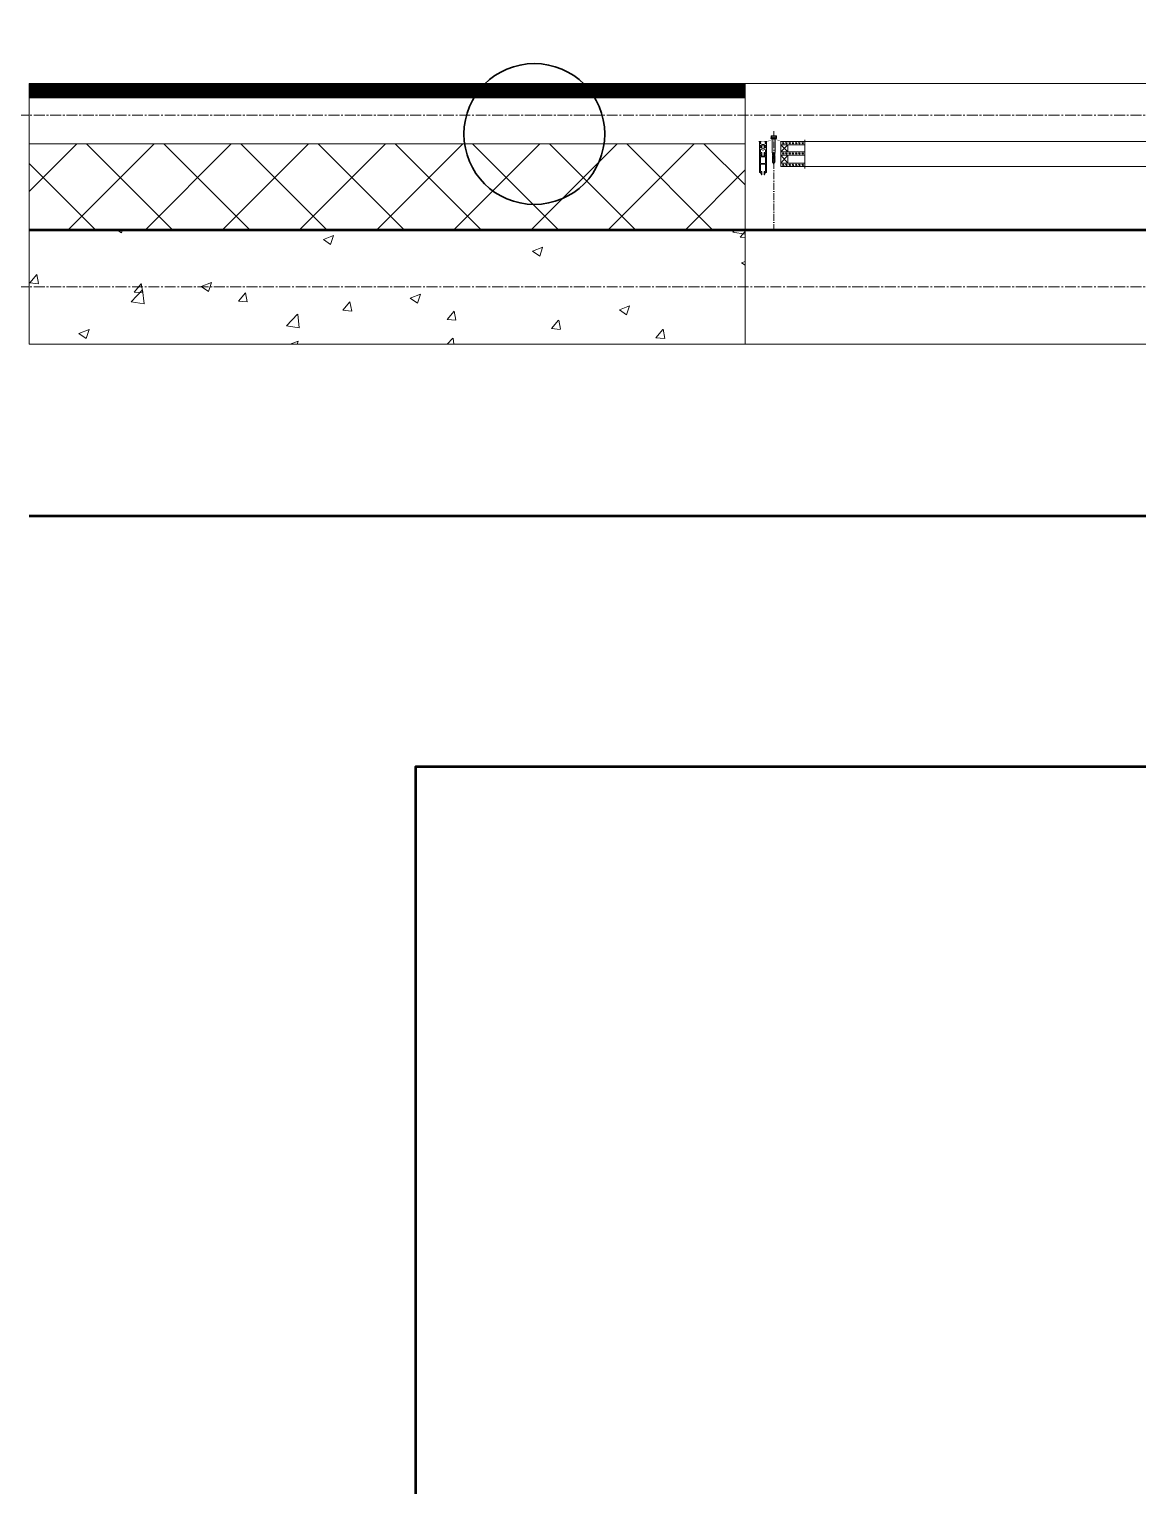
# Model space of a CAD drawing. Header units: millimetres. Extents: x -7155 to 483283, y -227682 to 148426.
# Drawn here: x 28600 to 30536, y 98408 to 100950 of the extents above; entities that cross this region are included whole.
import ezdxf

# ---------------------------------------------------------------- set-up
doc = ezdxf.new("R2010")
doc.units = ezdxf.units.MM
doc.linetypes.add('ACAD_ISO10W100', pattern=[18, 12, -3, 0, -3])
doc.linetypes.add('CENTER2', pattern=[28.575, 19.05, -3.175, 3.175, -3.175])
for name, color, linetype, lineweight in [('A-Wall-Open', 8, 'Continuous', 0), ('Al', 59, 'Continuous', 13), ('Cen', 1, 'CENTER2', 13), ('АР_Стены ПЕНОблок', 52, 'Continuous', 20), ('АР_Стены_Стекло', 4, 'Continuous', 13), ('АР_Тонкая', 254, 'Continuous', 5), ('АР_Утеплитель', 31, 'Continuous', 0), ('АР_Штриховка', 8, 'Continuous', 0), ('Витражные конструкции', 252, 'Continuous', 15), ('Оси', 1, 'ACAD_ISO10W100', 13)]:
    doc.layers.add(name, color=color, linetype=linetype, lineweight=lineweight)
for name, color, linetype, lineweight, true_color in [('АР_Оси_РД_100', 7, 'Continuous', 0, 0x525252), ('РД_Оси_100', 7, 'Continuous', 0, 0x525252), ('СКУД', 7, 'Continuous', 0, 0xff1a1a)]:
    doc.layers.add(name, color=color, linetype=linetype, lineweight=lineweight, true_color=true_color)
doc.layers.add('КР_Балки-0.5', color=60, linetype='Continuous', lineweight=50, plot=False)
doc.layers.add('РД_Витраж_проем', color=80, linetype='Continuous', lineweight=0, plot=False)

# ---------------------------------------------------------------- blocks, each defined once
blk = doc.blocks.new('СОШ_2200_АР_ОСИ_М100_28.05.24')
at = {"layer": 'АР_Оси_РД_100', "linetype": 'CENTER2'}
for points in [[(119910, 100950), (119410, 100800), (-5454.958, 100800), (-5954.958, 100950)], [(119910, 100350), (119410, 100500), (-5454.958, 100500), (-5954.958, 100350)]]:
    blk.add_lwpolyline(points, dxfattribs=at)
blk = doc.blocks.new('стойка 500.100.03')
at = {"layer": 'Оси'}
blk.add_line((0, 0), (0, -118), dxfattribs=at)
blk = doc.blocks.new('ТПУ-032-07')
at = {"color": 191}
blk.add_lwpolyline([(-10.5, -5.2, 0.414214), (-10.2, -5.5), (-9.8, -5.5, -0.414214), (-9.5, -5.8), (-9.5, -5.9, -0.198912), (-9.6, -6.1), (-10.4, -6.9, -0.198912), (-10.6, -7), (-12, -7), (-12, 0), (-9.8, 0, 0.324532), (-9.5, 0.3), (-9.5, 1.4, 0.231307), (-9.6, 1.6), (-10, 1.9, -0.316767), (-10, 2.2), (-8.6, 4.3, -0.780158), (-8, 4.3), (-8, -0.7, 0.493145), (-7.7, -0.9), (-6.1, -0.5, -0.131652), (-5.9, -0.5), (-4.3, -0.9, 0.493145), (-4, -0.7), (-4, 4.3, -0.780158), (-3.4, 4.3), (-2, 2.2, -0.316767), (-2, 1.9), (-2.4, 1.6, 0.231307), (-2.5, 1.4), (-2.5, 0.3, 0.324532), (-2.2, 0), (0, 0), (0, -7), (-1.4, -7, -0.198912), (-1.6, -6.9), (-2.4, -6.1, -0.198912), (-2.5, -5.9), (-2.5, -5.8, -0.414214), (-2.2, -5.5), (-1.8, -5.5, 0.414214), (-1.5, -5.2), (-1.5, -2.9, 0.339454), (-1.7, -2.6), (-5.9, -1.5, 0.131652), (-6.1, -1.5), (-10.3, -2.6, 0.339454), (-10.5, -2.9)], format="xyb", close=True, dxfattribs=at)
blk = doc.blocks.new('ТПУ-032-33')
at = {"color": 191}
for points in [[(-1.4, -33), (0, -33), (0, 0), (-2.2, 0, -0.414214), (-2.5, 0.2), (-2.5, 1.4, -0.231307), (-2.4, 1.6), (-2, 1.9, 0.316767), (-2, 2.1), (-3.4, 4.3, 0.780158), (-4, 4.3), (-4, -1.2, 0.414214), (-3.8, -1.5), (-1.8, -1.5, -0.414214), (-1.5, -1.8), (-1.5, -14.3, -0.493145), (-1.8, -14.6), (-5.9, -14.6, 0.131652), (-6.1, -14.6), (-10.2, -14.6, -0.493145), (-10.5, -14.3), (-10.5, -1.8, -0.414214), (-10.2, -1.5), (-8.2, -1.5, 0.414214), (-8, -1.2), (-8, 4.3, 0.780158), (-8.6, 4.3), (-10, 2.1, 0.316767), (-10, 1.9), (-9.6, 1.6, -0.231307), (-9.5, 1.4), (-9.5, 0.2, -0.414214), (-9.8, 0), (-12, 0), (-12, -33), (-10.6, -33, 0.198912), (-10.4, -32.9), (-9.6, -32.1, 0.198912), (-9.5, -31.9), (-9.5, -31.8, 0.414214), (-9.8, -31.5), (-10.2, -31.5, -0.414214), (-10.5, -31.2), (-10.5, -28.9, -0.339454), (-10.3, -28.6), (-6.1, -28.6, -0.131652), (-5.9, -28.6), (-1.7, -28.6, -0.339454), (-1.5, -28.9), (-1.5, -31.2, -0.414214), (-1.8, -31.5), (-2.2, -31.5, 0.414214), (-2.5, -31.8), (-2.5, -31.9, 0.198912), (-2.4, -32.1), (-1.6, -32.9, 0.198912)], [(-1.5, -15.9, 0.339454), (-1.7, -15.6), (-5.9, -15.6, 0.131652), (-6.1, -15.6), (-10.3, -15.6, 0.339454), (-10.5, -15.9), (-10.5, -26.8, 0.493145), (-10.2, -27.1), (-6.1, -27.1, -0.131652), (-5.9, -27.1), (-1.8, -27.1, 0.493145), (-1.5, -26.8)]]:
    blk.add_lwpolyline(points, format="xyb", close=True, dxfattribs=at)
blk = doc.blocks.new('ТПУ-032-14')
at = {"color": 191}
for p, q in [((-12, 0), (-12, -14)), ((-9.8, 0), (-12, 0)), ((-8.5, 4.4), (-10, 2.1)), ((-10, 1.9), (-9.6, 1.6)), ((-9.5, 1.4), (-9.5, 0.2)), ((-8, -1.2), (-8, 4.2)), ((-4, 4.2), (-4, -1.2)), ((-2, 2.1), (-3.5, 4.4)), ((-2.5, 0.2), (-2.5, 1.4)), ((-2.4, 1.6), (-2, 1.9)), ((0, 0), (-2.3, 0)), ((0, -14), (0, 0)), ((-12, -14), (-10.6, -14)), ((-10.5, -5.8), (-10.5, -1.8)), ((-10.5, -12.2), (-10.5, -9.9)), ((-10.4, -13.9), (-9.6, -13.1)), ((-10.3, -9.6), (-6.1, -8.5)), ((-10.2, -1.5), (-8.2, -1.5)), ((-9.8, -12.5), (-10.2, -12.5)), ((-9.5, -12.9), (-9.5, -12.8)), ((-6.1, -5.9), (-9.2, -6.8)), ((-2.8, -6.8), (-5.9, -5.9)), ((-5.9, -8.5), (-1.7, -9.6)), ((-3.8, -1.5), (-1.8, -1.5)), ((-2.5, -12.8), (-2.5, -12.9)), ((-2.4, -13.1), (-1.6, -13.9)), ((-1.8, -12.5), (-2.3, -12.5)), ((-1.5, -1.8), (-1.5, -5.8)), ((-1.5, -9.9), (-1.5, -12.2)), ((-1.4, -14), (0, -14))]:
    blk.add_line(p, q, dxfattribs=at)
for centre, start, end in [((-9.8, 2), 146.3099, 216.6158), ((-8.2, 4.2), 0, 146.3099), ((-3.8, 4.2), 33.6901, 180), ((-2.3, 2), 323.3842, 33.6901), ((-10.6, -13.8), 270, 315), ((-9.8, -12.8), 0, 90), ((-9.8, -12.9), 315, 0), ((-8.2, -1.2), 270, 0), ((-6, -6.2), 75, 105), ((-3.8, -1.2), 180, 270), ((-2.3, -12.8), 90, 180), ((-2.3, -12.9), 180, 225), ((-1.4, -13.8), 225, 270)]:
    blk.add_arc(centre, 0.25, start, end, dxfattribs=at)
at = {"color": 191, "extrusion": (0, 0, -1)}
for centre, radius, start, end in [((9.7, 0.2), 0.25, 180, 270), ((9.7, 1.4), 0.25, 127.9045, 180), ((2.3, 1.4), 0.25, 0, 52.0955), ((2.3, 0.2), 0.25, 270, 0), ((10.2, -1.8), 0.25, 0, 90), ((9.5, -5.8), 1, 255, 0), ((10.2, -9.9), 0.25, 0, 75), ((10.2, -12.2), 0.25, 270, 0), ((6, -8.8), 0.25, 75, 105), ((2.5, -5.8), 1, 180, 285), ((1.7, -1.8), 0.25, 90, 180), ((1.7, -12.2), 0.25, 180, 270), ((1.7, -9.9), 0.25, 105, 180)]:
    blk.add_arc(centre, radius, start, end, dxfattribs=at)
blk = doc.blocks.new('проставка крайняя')
at = {"layer": 'Al', "ltscale": 4, "xscale": -1}
for name, p in [('ТПУ-032-33', (-0.2, 0)), ('ТПУ-032-14', (-0.2, -33)), ('ТПУ-032-07', (-0.2, -47))]:
    blk.add_blockref(name, p, dxfattribs=at)
blk = doc.blocks.new('VS_5i5x45')
for p, q in [((-5.1, 3.9), (-4.7, 4.5)), ((-5.1, -3.9), (-5.1, 3.9)), ((-5.1, 0), (-5.1, 3.9)), ((-5.1, 0), (-5.1, -3.9)), ((-1.4, 4.5), (-4.7, 4.5)), ((-1.4, 2.7), (-4.7, 2.7)), ((-1.4, 2.7), (-3.2, 2.7)), ((-1.1, 5), (-1.4, 4.5)), ((-1.1, 5), (-0.5, 5)), ((-1.1, 0), (-1.1, 5)), ((-1.1, 0), (-1.1, -5)), ((-0.5, 5), (-0.5, 0)), ((-0.5, 2.7), (23.8, 2.7)), ((-0.5, -5), (-0.5, 0)), ((23.8, 2.7), (24.7, -2.8)), ((24.1, 1.8), (23.8, 2.7)), ((24.1, 1.8), (25, -1.8)), ((24.1, 1.8), (25.4, 1.8)), ((25.4, 1.8), (25.6, 2.7)), ((25.4, 1.8), (26.3, -1.8)), ((25.6, 2.7), (26.5, -2.8)), ((25.9, 1.8), (25.6, 2.7)), ((25.9, 1.8), (26.8, -1.8)), ((25.9, 1.8), (27.2, 1.8)), ((27.2, 1.8), (27.4, 2.7)), ((27.2, 1.8), (28.1, -1.8)), ((27.4, 2.7), (28.3, -2.8)), ((27.7, 1.8), (27.4, 2.7)), ((27.7, 1.8), (28.6, -1.8)), ((27.7, 1.8), (29, 1.8)), ((29, 1.8), (29.2, 2.7)), ((29, 1.8), (29.9, -1.8)), ((29.2, 2.7), (30.1, -2.8)), ((29.5, 1.8), (29.2, 2.7)), ((29.5, 1.8), (30.4, -1.8)), ((29.5, 1.8), (30.8, 1.8)), ((30.8, 1.8), (31, 2.7)), ((30.8, 1.8), (31.7, -1.8)), ((31, 2.7), (31.9, -2.8)), ((31.3, 1.8), (31, 2.7)), ((31.3, 1.8), (32.2, -1.8)), ((31.3, 1.8), (32.6, 1.8)), ((32.6, 1.8), (32.8, 2.7)), ((32.6, 1.8), (33.5, -1.8)), ((32.8, 2.7), (33.7, -2.8)), ((33.1, 1.8), (32.8, 2.7)), ((33.1, 1.8), (34, -1.8)), ((33.1, 1.8), (34.4, 1.8)), ((34.4, 1.8), (34.6, 2.7)), ((34.4, 1.8), (35.3, -1.8)), ((34.6, 2.7), (35.5, -2.8)), ((34.9, 1.8), (34.6, 2.7)), ((34.9, 1.8), (35.8, -1.8)), ((34.9, 1.8), (36.2, 1.8)), ((36.2, 1.8), (36.4, 2.7)), ((36.2, 1.8), (37.1, -1.8)), ((36.4, 2.7), (37.3, -2.8)), ((36.7, 1.8), (36.4, 2.7)), ((36.7, 1.8), (37.6, -1.8)), ((36.7, 1.8), (38, 1.8)), ((38, 1.8), (38.2, 2.7)), ((38, 1.8), (38.9, -1.8)), ((38.2, 2.7), (39.1, -2.8)), ((38.5, 1.8), (38.2, 2.7)), ((38.5, 1.8), (39.4, -1.8)), ((38.5, 1.8), (39.8, 1.8)), ((39.8, 1.8), (40, 2.7)), ((39.8, 1.8), (40.6, -1.7)), ((40, 2.7), (40.9, -2.6)), ((40.3, 1.8), (40, 2.7)), ((40.3, 1.8), (41.7, 1.2)), ((40.3, 1.8), (41.1, -1.5)), ((41.7, 1.2), (41.9, 2.1)), ((41.7, 1.2), (42.3, -1)), ((42.3, 0.9), (41.9, 2.1)), ((41.9, 2.1), (42.6, -1.9)), ((42.3, 0.9), (44.5, 0)), ((42.3, 0.9), (42.7, -0.8)), ((42.7, -0.8), (44.5, 0)), ((-5.1, -3.9), (-4.7, -4.5)), ((-1.4, -2.8), (-4.7, -2.8)), ((-1.4, -4.5), (-4.7, -4.5)), ((-1.1, -5), (-1.4, -4.5)), ((-1.1, -5), (-0.5, -5)), ((-0.5, -2.8), (24.7, -2.8)), ((25, -1.8), (24.7, -2.8)), ((25, -1.8), (26.3, -1.8)), ((26.3, -1.8), (26.5, -2.8)), ((26.8, -1.8), (26.5, -2.8)), ((26.8, -1.8), (28.1, -1.8)), ((28.1, -1.8), (28.3, -2.8)), ((28.6, -1.8), (28.3, -2.8)), ((28.6, -1.8), (29.9, -1.8)), ((29.9, -1.8), (30.1, -2.8)), ((30.4, -1.8), (30.1, -2.8)), ((30.4, -1.8), (31.7, -1.8)), ((31.7, -1.8), (31.9, -2.8)), ((32.2, -1.8), (31.9, -2.8)), ((32.2, -1.8), (33.5, -1.8)), ((33.5, -1.8), (33.7, -2.8)), ((34, -1.8), (33.7, -2.8)), ((34, -1.8), (35.3, -1.8)), ((35.3, -1.8), (35.5, -2.8)), ((35.8, -1.8), (35.5, -2.8)), ((35.8, -1.8), (37.1, -1.8)), ((37.1, -1.8), (37.3, -2.8)), ((37.6, -1.8), (37.3, -2.8)), ((37.6, -1.8), (38.9, -1.8)), ((38.9, -1.8), (39.1, -2.8)), ((39.4, -1.8), (39.1, -2.8)), ((39.4, -1.8), (40.3, -1.8)), ((40.3, -1.8), (40.6, -1.7)), ((40.6, -1.7), (40.9, -2.6)), ((41.1, -1.5), (40.9, -2.6)), ((41.1, -1.5), (42.3, -1)), ((42.3, -1), (42.6, -1.9)), ((42.7, -0.8), (42.6, -1.9))]:
    blk.add_line(p, q)
for centre, radius, start, end in [((-3.5, 3.6), 1.48, 144.0604, 216.6704), ((5.5, 0.4), 10.5, 166.9324, 182.0307), ((6.1, 0), 7.97, 159.8247, 200.1753), ((-0.8, 3.6), 1.07, 125.3093, 234.6907), ((5.5, -0.4), 10.5, 177.9693, 193.0676), ((-3.5, -3.6), 1.48, 143.3296, 215.9396), ((-0.8, -3.6), 1.07, 125.3093, 234.6907)]:
    blk.add_arc(centre, radius, start, end)
blk = doc.blocks.new('Стекло 6 мм разрез')
at = {"layer": 'Al'}
for p, q in [((-3, -41.9), (-3, 0)), ((3, -41.9), (3, 0))]:
    blk.add_line(p, q, dxfattribs=at)
at = {"layer": 'Al', "ltscale": 4}
blk.add_line((3, 0), (-3, 0), dxfattribs=at)
at = {"layer": 'Al', "color": 5, "linetype": 'Continuous'}
for p, q in [((-1.4, -5.4), (1.4, -2.5)), ((-1.4, -11), (1.4, -8.2)), ((-1.4, -16.7), (1.4, -13.9)), ((-1.4, -22.4), (1.4, -19.6)), ((-1.4, -28.1), (1.4, -25.2)), ((-1.1, -3.9), (0, -2.8)), ((-1.1, -9.6), (0, -8.5)), ((-1.1, -15.3), (0, -14.2)), ((-1.1, -21), (0, -19.8)), ((0, -5.1), (1.1, -3.9)), ((0, -10.8), (1.1, -9.6)), ((0, -16.4), (1.1, -15.3)), ((0, -22.1), (1.1, -21)), ((-1.4, -33.7), (1.4, -30.9)), ((-1.4, -39.4), (1.4, -36.6)), ((-1.1, -26.6), (0, -25.5)), ((-1.1, -32.3), (0, -31.2)), ((-1.1, -38), (0, -36.9)), ((0, -27.8), (1.1, -26.6)), ((0, -33.5), (1.1, -32.3)), ((0, -39.1), (1.1, -38))]:
    blk.add_line(p, q, dxfattribs=at)
blk = doc.blocks.new('СПД 44 6+6+6')
at = {"layer": 'Al', "ltscale": 4}
for p, q in [((6, 0), (20, -12)), ((6, -12), (20, 0)), ((26, 0), (38, -12)), ((26, -12), (38, 0))]:
    blk.add_line(p, q, dxfattribs=at)
for points in [[(6, 0), (20, 0), (20, -12), (6, -12)], [(26, 0), (38, 0), (38, -12), (26, -12)]]:
    blk.add_lwpolyline(points, close=True, dxfattribs=at)
at = {"layer": 'Cen', "ltscale": 5}
blk.add_line((47, -41.9), (-3, -41.9), dxfattribs=at)
at = {"layer": 'Al', "ltscale": 4}
for p in [(3, 0), (23, 0), (41, 0)]:
    blk.add_blockref('Стекло 6 мм разрез', p, dxfattribs=at)
blk = doc.blocks.new('СПД 44 стойка крайний')
at = {"layer": 'Витражные конструкции', "const_width": 0.6}
blk.add_lwpolyline([(-27.8, 36.3), (-10.4, 36.3), (-4.8, 38.6), (5.8, 38.6), (12, 36.3), (28, 36.3)], dxfattribs=at)
at = {"layer": 'Оси', "color": 1}
blk.add_line((0, 6), (0, 53.7), dxfattribs=at)
at = {"layer": 'Al', "ltscale": 4, "rotation": 90}
blk.add_blockref('СПД 44 6+6+6', (12.5, -8), dxfattribs=at)
at = {"layer": 'Витражные конструкции', "ltscale": 25, "rotation": 270}
blk.add_blockref('VS_5i5x45', (0, 40.7), dxfattribs=at)

msp = doc.modelspace()

# ---------------------------------------------------------------- linework, layer by layer
at = {"color": 1, "lineweight": 50}
msp.add_lwpolyline([(29275, 90117.6), (29275, 99663), (44686.9, 99663), (44686.9, 90117.6)], dxfattribs=at)
at = {"layer": 'A-Wall-Open', "color": 18, "linetype": 'Continuous', "lineweight": 0, "true_color": 0x000000}
for p, q in [((29850, 100855), (35550, 100855)), ((29850, 100400), (35550, 100400))]:
    msp.add_line(p, q, dxfattribs=at)
at = {"layer": 'АР_Стены ПЕНОблок', "color": 18, "linetype": 'Continuous', "lineweight": 20, "true_color": 0x000000}
for p, q in [((28600, 100600), (28600, 100400)), ((29850, 100600), (28600, 100600)), ((29850, 100400), (29850, 100600)), ((28600, 100400), (29850, 100400))]:
    msp.add_line(p, q, dxfattribs=at)
at = {"layer": 'АР_Стены_Стекло', "ltscale": 35}
for p, q in [((29954.4, 100754), (30570.6, 100754)), ((29954.4, 100710), (30570.6, 100710))]:
    msp.add_line(p, q, dxfattribs=at)
at = {"layer": 'АР_Тонкая', "color": 18, "linetype": 'Continuous', "lineweight": 5, "true_color": 0x000000}
for p, q in [((28600, 100855), (28600, 100830)), ((29850, 100855), (28600, 100855)), ((29850, 100830), (29850, 100855)), ((28600, 100830), (28600, 100750)), ((29850, 100830), (28600, 100830)), ((28600, 100830), (29850, 100830)), ((29850, 100750), (29850, 100830)), ((28600, 100750), (29850, 100750))]:
    msp.add_line(p, q, dxfattribs=at)
at = {"layer": 'АР_Утеплитель', "color": 18, "linetype": 'Continuous', "lineweight": 0, "true_color": 0x000000}
for p, q in [((28600, 100750), (28600, 100600)), ((29850, 100750), (28600, 100750)), ((29850, 100600), (29850, 100750)), ((28600, 100600), (29850, 100600))]:
    msp.add_line(p, q, dxfattribs=at)
at = {"layer": 'АР_Штриховка', "color": 18, "linetype": 'Continuous', "lineweight": 0, "true_color": 0x000000}
for p, q in [((28600, 100854), (29850, 100854)), ((28600, 100853), (29850, 100853)), ((28600, 100852), (29850, 100852)), ((28600, 100851), (29850, 100851)), ((28600, 100850), (29850, 100850)), ((28600, 100849), (29850, 100849)), ((28600, 100848), (29850, 100848)), ((28600, 100847), (29850, 100847)), ((28600, 100846), (29850, 100846)), ((28600, 100845), (29850, 100845)), ((28600, 100844), (29850, 100844)), ((28600, 100843), (29850, 100843)), ((28600, 100842), (29850, 100842)), ((28600, 100841), (29850, 100841)), ((28600, 100840), (29850, 100840)), ((28600, 100839), (29850, 100839)), ((28600, 100838), (29850, 100838)), ((28600, 100837), (29850, 100837)), ((28600, 100836), (29850, 100836)), ((28600, 100835), (29850, 100835)), ((28600, 100834), (29850, 100834)), ((28600, 100833), (29850, 100833)), ((28600, 100832), (29850, 100832)), ((28600, 100831), (29850, 100831)), ((28600, 100666.6), (28683.4, 100750)), ((28668.1, 100600), (28818.1, 100750)), ((28850.4, 100600), (28700.4, 100750)), ((28802.9, 100600), (28952.9, 100750)), ((28985.1, 100600), (28835.1, 100750)), ((28937.6, 100600), (29087.6, 100750)), ((29119.8, 100600), (28969.8, 100750)), ((29072.3, 100600), (29222.3, 100750)), ((29254.5, 100600), (29104.5, 100750)), ((29207, 100600), (29357, 100750)), ((29389.2, 100600), (29239.2, 100750)), ((29341.7, 100600), (29491.7, 100750)), ((29523.9, 100600), (29373.9, 100750)), ((29476.4, 100600), (29626.4, 100750)), ((29658.6, 100600), (29508.6, 100750)), ((29611.1, 100600), (29761.1, 100750)), ((29793.3, 100600), (29643.3, 100750)), ((29850, 100678), (29778, 100750)), ((28715.7, 100600), (28600, 100715.7)), ((29745.8, 100600), (29850, 100704.2)), ((28753.2, 100600), (28761.3, 100594.5)), ((28761.3, 100594.5), (28763.2, 100600)), ((29828.6, 100595.5), (29832.9, 100600)), ((29828.6, 100595.5), (29850, 100592.1)), ((29841.2, 100586.7), (29850, 100597.1)), ((29113.7, 100582.7), (29126.4, 100574.2)), ((29113.8, 100582.8), (29131.5, 100589.6)), ((29126.4, 100574.2), (29131.5, 100589.6)), ((29841.2, 100586.7), (29850, 100585.9)), ((29478.8, 100562.5), (29496.6, 100569.3)), ((29478.8, 100562.4), (29491.4, 100553.9)), ((29491.4, 100553.9), (29496.5, 100569.2)), ((29843.8, 100542.1), (29850, 100544.5)), ((28601.2, 100507.2), (28613.4, 100521.8)), ((28616.5, 100505.9), (28613.6, 100521.8)), ((29843.8, 100542), (29850, 100537.8)), ((28601.2, 100507.2), (28616.4, 100505.8)), ((28778, 100474.2), (28797.8, 100494.8)), ((28783.4, 100491.2), (28795.6, 100505.8)), ((28798.7, 100489.9), (28795.8, 100505.9)), ((28800.6, 100470.7), (28797.8, 100494.8)), ((28900.3, 100500.9), (28918.1, 100507.7)), ((28900.3, 100500.8), (28912.9, 100492.3)), ((28912.9, 100492.3), (28918.1, 100507.6)), ((28778, 100474.2), (28800.6, 100470.7)), ((28783.4, 100491.2), (28798.5, 100489.9)), ((28965.5, 100475.3), (28977.8, 100489.9)), ((28965.5, 100475.3), (28980.7, 100474)), ((28980.9, 100474), (28977.9, 100489.9)), ((29147.7, 100459.4), (29160, 100473.9)), ((29163.1, 100458.1), (29160.1, 100474)), ((29265.3, 100480.5), (29278, 100471.9)), ((29265.4, 100480.5), (29283.2, 100487.4)), ((29278, 100471.9), (29283.1, 100487.3)), ((29049.1, 100432.2), (29068.8, 100452.8)), ((29071.7, 100428.7), (29068.9, 100452.8)), ((29147.7, 100459.4), (29162.9, 100458)), ((29329.9, 100443.4), (29342.2, 100458)), ((29329.9, 100443.4), (29345.1, 100442.1)), ((29345.2, 100442.1), (29342.3, 100458)), ((29630.4, 100460.2), (29648.2, 100467)), ((29630.4, 100460.1), (29643, 100451.6)), ((29643, 100451.6), (29648.2, 100466.9)), ((28686.9, 100419), (28704.7, 100425.8)), ((28686.9, 100418.9), (28699.5, 100410.4)), ((28699.5, 100410.4), (28704.7, 100425.7)), ((29049.1, 100432.1), (29071.7, 100428.6)), ((29512.1, 100427.5), (29524.3, 100442.1)), ((29512.1, 100427.5), (29527.3, 100426.1)), ((29527.4, 100426.2), (29524.5, 100442.1)), ((29694.3, 100411.5), (29706.5, 100426.1)), ((29709.6, 100410.2), (29706.7, 100426.2)), ((29055.6, 100400), (29069.7, 100405.4)), ((29067.9, 100400), (29069.7, 100405.4)), ((29329.6, 100400), (29339.9, 100410.8)), ((29341.2, 100400), (29340, 100410.8)), ((29694.3, 100411.5), (29709.5, 100410.2))]:
    msp.add_line(p, q, dxfattribs=at)
at = {"layer": 'КР_Балки-0.5', "color": 18, "ltscale": 200, "true_color": 0x000000}
for p, q in [((28600, 100600), (105200, 100600)), ((28600, 100600), (105200, 100600)), ((105200, 100100), (28600, 100100)), ((105200, 100100), (28600, 100100))]:
    msp.add_line(p, q, dxfattribs=at)
at = {"layer": 'РД_Витраж_проем', "color": 18, "linetype": 'Continuous', "lineweight": 0, "true_color": 0x000000}
for p, q in [((35550, 100855), (29850, 100855)), ((35550, 100400), (29850, 100400))]:
    msp.add_line(p, q, dxfattribs=at)
at = {"layer": 'СКУД', "color": 18, "lineweight": 30, "true_color": 0x000000}
msp.add_circle((29482, 100767), 122.9, dxfattribs=at)

# ---------------------------------------------------------------- block references
at = {"layer": 'Al', "color": 18, "ltscale": 4, "true_color": 0x000000}
msp.add_blockref('стойка 500.100.03', (29900, 100718), dxfattribs=at)
at = {"layer": 'Витражные конструкции', "color": 18, "ltscale": 4, "true_color": 0x000000}
msp.add_blockref('СПД 44 стойка крайний', (29900, 100718), dxfattribs=at)
at = {"layer": 'Витражные конструкции', "color": 18, "ltscale": 35, "true_color": 0x000000, "xscale": -1, "rotation": 180}
msp.add_blockref('проставка крайняя', (29875.3, 100700), dxfattribs=at)
at = {"layer": 'РД_Оси_100'}
msp.add_blockref('СОШ_2200_АР_ОСИ_М100_28.05.24', (0, 0), dxfattribs=at)

doc.saveas('drawing.dxf')
